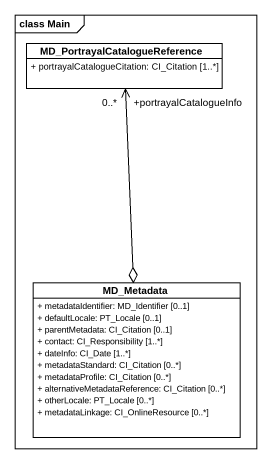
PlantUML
@startuml
mainframe class Main
hide circle
hide empty members
skinparam classAttributeIconSize 0
class "MD_PortrayalCatalogueReference" as MD_PortrayalCatalogueReferen #FFFFFF {
  + portrayalCatalogueCitation: CI_Citation [1..*]
}
class MD_Metadata #FFFFFF {
  + metadataIdentifier: MD_Identifier [0..1]
  + defaultLocale: PT_Locale [0..1]
  + parentMetadata: CI_Citation [0..1]
  + contact: CI_Responsibility [1..*]
  + dateInfo: CI_Date [1..*]
  + metadataStandard: CI_Citation [0..*]
  + metadataProfile: CI_Citation [0..*]
  + alternativeMetadataReference: CI_Citation [0..*]
  + otherLocale: PT_Locale [0..*]
  + metadataLinkage: CI_OnlineResource [0..*]
}
MD_Metadata o-up-> "+portrayalCatalogueInfo\n0..*" MD_PortrayalCatalogueReferen
@enduml
